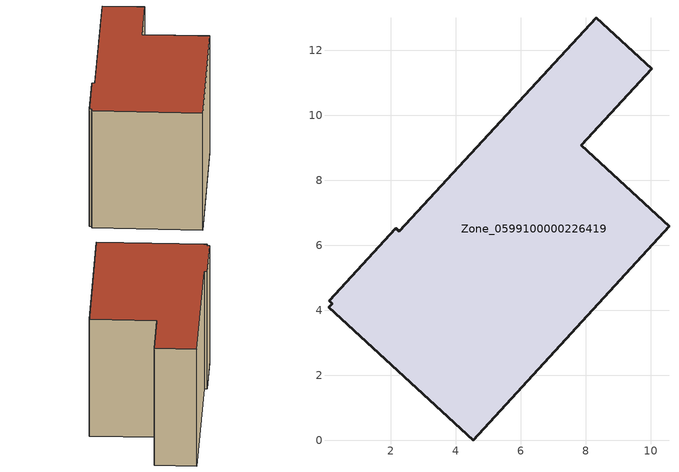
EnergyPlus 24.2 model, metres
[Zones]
Zone_0599100000226419
 floor ground (C_G): 2.27,6.43 8.33,13 10.04,11.43 7.87,9.07 10.57,6.59 4.54,0 0.09,4.09 0.2,4.2 0.11,4.29 2.16,6.53 z0
 wall outside (C_F): 4.54,0 10.57,6.59 7.87,9.07 10.04,11.43 8.33,13 2.27,6.43 2.16,6.53 0.11,4.29 0.2,4.2 0.09,4.09 4.54,0 z0:7.2
 roof outside (C_R): 8.33,13 2.27,6.43 2.16,6.53 0.11,4.29 0.2,4.2 0.09,4.09 4.54,0 10.57,6.59 7.87,9.07 10.04,11.43 z7.2
[BUILDING]
Pand.0599100000226419: North Axis=0; Terrain=City; Loads Convergence Tolerance Value=0.04; Temperature Convergence Tolerance Value=0.4; Solar Distribution=FullExterior; Maximum Number of Warmup Days=25; Minimum Number of Warmup Days=1
[Site:Location]
Rotterdam.The.Hague.AP_ZH_NLD Design_Conditions: Latitude=51.96; Longitude=4.45; Time Zone=1; Elevation=-4.5
[SITE:GROUNDTEMPERATURE:BUILDINGSURFACE]
18, 18, 18, 18, 18, 18, 18, 18, 18, 18, 18, 18
[MATERIAL] Thermal Absorptance=0.9; Solar Absorptance=0.7; Visible Absorptance=0.7
Name | Roughness | Thickness | Conductivity | Density | Specific Heat
G.TI.1975-1991 | MediumSmooth | 0.15 | 0.288461 | 540 | 1210
F.TI.1975-1991 | Rough | 0.3 | 0.230769 | 1920 | 840
R.TI.1975-1991 | MediumRough | 0.2 | 0.153846 | 1500 | 1000
[CONSTRUCTION]
C_G: G.TI.1975-1991
C_F: F.TI.1975-1991
C_R: R.TI.1975-1991
[ZONE]
Zone_0599100000226419: Type=1; Multiplier=1; Ceiling Height=Autocalculate; Volume=Autocalculate; Floor Area=autocalculate; Part of Total Floor Area=Yes
[ZONEINFILTRATION:DESIGNFLOWRATE]
Infil_Zone_0599100000226419: Zone or ZoneList or Space or SpaceList=Zone_0599100000226419; Schedule=AlwaysOn; Design Flow Rate Calculation Method=Flow/Area; Flow Rate per Floor Area=0.003; Constant Term Coefficient=1; Temperature Term Coefficient=0; Velocity Term Coefficient=0; Velocity Squared Term Coefficient=0
[HVACTEMPLATE:ZONE:IDEALLOADSAIRSYSTEM]
Zone_0599100000226419: Maximum Heating Supply Air Temperature=50; Minimum Cooling Supply Air Temperature=13; Maximum Heating Supply Air Humidity Ratio=0.0156; Minimum Cooling Supply Air Humidity Ratio=0.0077; Heating Limit=NoLimit; Cooling Limit=NoLimit; Dehumidification Control Type=ConstantSensibleHeatRatio; Cooling Sensible Heat Ratio=0.7; Dehumidification Setpoint=60; Humidification Control Type=None; Humidification Setpoint=30; Outdoor Air Method=None; Outdoor Air Flow Rate per Person=0.00944; Outdoor Air Flow Rate per Zone Floor Area=0; Outdoor Air Flow Rate per Zone=0; Demand Controlled Ventilation Type=None; Outdoor Air Economizer Type=NoEconomizer; Heat Recovery Type=None; Sensible Heat Recovery Effectiveness=0.7; Latent Heat Recovery Effectiveness=0.65
[ZONECONTROL:THERMOSTAT]
ThermostatControl_Zone_0599100000226419: Zone or ZoneList=Zone_0599100000226419; Control Type Schedule=DualSetpointControlType; Control 1=Thermostat_Zone_0599100000226419; Temperature Difference Between Cutout And Setpoint=0
[THERMOSTATSETPOINT:DUALSETPOINT]
Thermostat_Zone_0599100000226419: Heating Setpoint Temperature Schedule=HeatingSetpoint_Zone_0599100000226419; Cooling Setpoint Temperature Schedule=CoolingSetpoint_Zone_0599100000226419
[SCHEDULE:COMPACT]
HeatingSetpoint_Zone_0599100000226419: Through: 12/31, For: AllDays, Until: 24:00, 21
CoolingSetpoint_Zone_0599100000226419: Through: 12/31, For: AllDays, Until: 24:00, 24
DualSetpointControlType: Through: 12/31, For: AllDays, Until: 24:00, 4
AlwaysOn: Through: 12/31, For: AllDays, Until: 24:00, 1
